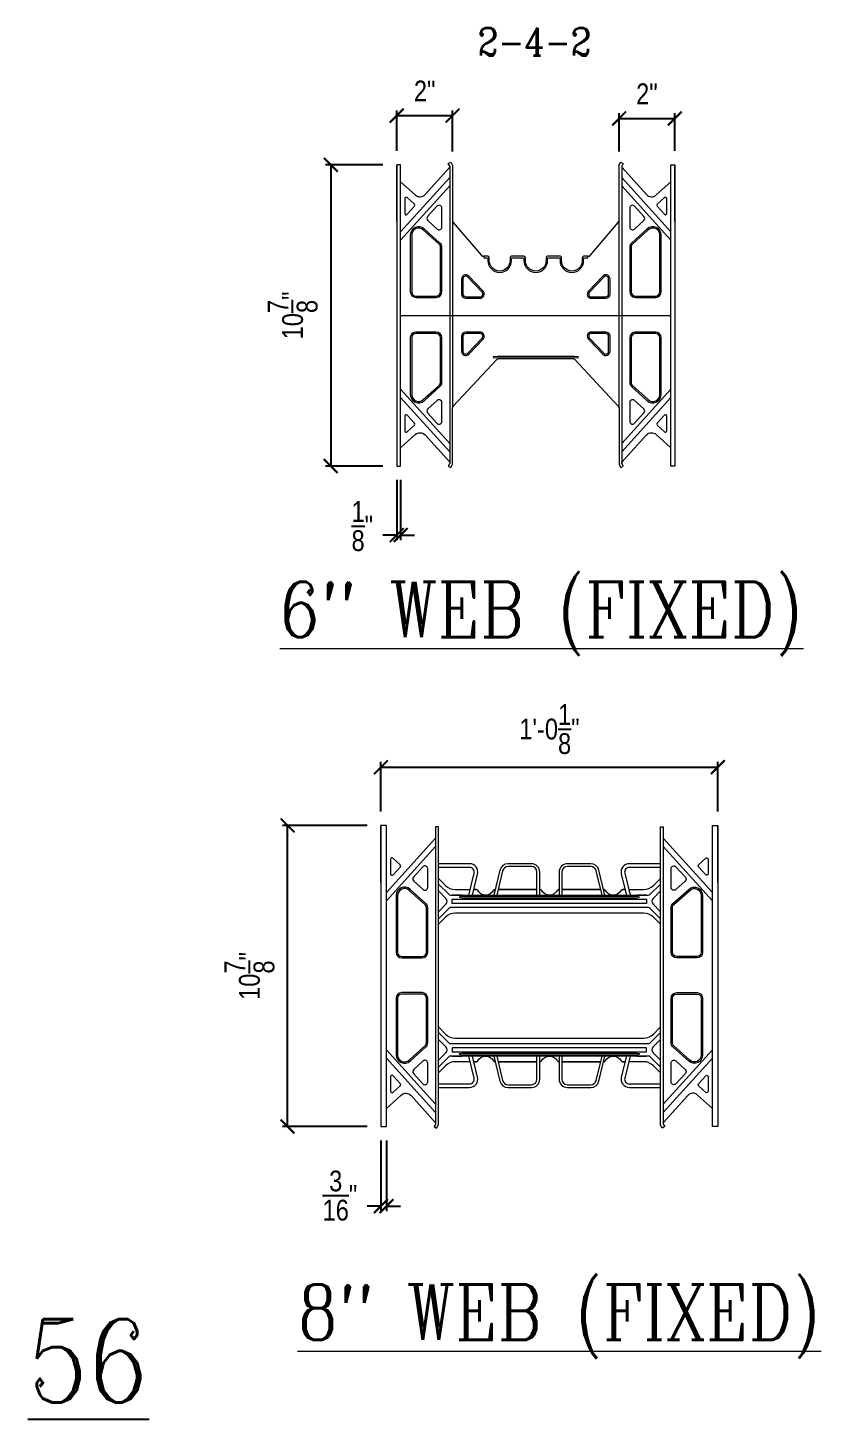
# Model space of a CAD drawing. Header units: inches. Extents: x -111.2 to -43.3, y 42.3 to 133.3.
# Drawn here: x -111.2 to -82.6, y 42.3 to 92.4 of the extents above; entities that cross this region are included whole.
import ezdxf

# ---------------------------------------------------------------- set-up
doc = ezdxf.new("R2010")
doc.units = ezdxf.units.IN
doc.header["$MEASUREMENT"] = 0
doc.layers.get('Defpoints').update_dxf_attribs({"color": 252})
doc.layers.add('DETAILS', color=7, linetype='Continuous', lineweight=13)
doc.layers.add('DIM', color=3, linetype='Continuous', lineweight=13)
doc.styles.add('ARCTEXT', font='arctext.shx', dxfattribs={"width": 0.85})
doc.styles.add('RomanC', font='romanc.shx', dxfattribs={"width": 0.85, "height": 5})
doc.dimstyles.new('ARCTEXT 1-1', dxfattribs={"dimscale": 0, "dimtxt": 1, "dimasz": 1, "dimexe": 0.1875, "dimexo": 1, "dimgap": 0.5, "dimtad": 1, "dimdec": 4, "dimzin": 3, "dimdsep": 46, "dimlunit": 4, "dimtxsty": 'ARCTEXT', "dimblk": 'ARCHTICK', "dimcen": 1, "dimclrd": 256, "dimclre": 256, "dimclrt": 256, "dimadec": 0, "dimazin": 0, "dimtfac": 1, "dimtdec": 4, "dimtofl": 0, "dimtmove": 2, "dimatfit": 3, "dimldrblk": 'arrow', "dimfxl": 0, "dimtolj": 1, "dimtzin": 0, "dimarcsym": 0})

# ---------------------------------------------------------------- blocks, each defined once
blk = doc.blocks.new('_ArchTick')
at = {"color": 0, "linetype": 'ByBlock', "const_width": 0.15}
blk.add_lwpolyline([(-0.5, -0.5), (0.5, 0.5)], dxfattribs=at)
blk = doc.blocks.new('*D223')
at = {"lineweight": -2}
for p, q in [((-98.396, 87.507), (-100.464, 87.507)), ((-100.276, 87.507), (-100.276, 76.657)), ((-98.396, 76.657), (-100.464, 76.657))]:
    blk.add_line(p, q, dxfattribs=at)
at = {"layer": 'Defpoints', "color": 0}
for p in [(-97.896, 87.507), (-100.276, 76.657), (-97.896, 76.657)]:
    blk.add_point(p, dxfattribs=at)
at = {"lineweight": -2, "xscale": 0.5, "yscale": 0.5, "zscale": 0.5}
for p, rotation in [((-100.276, 87.507), 90), ((-100.276, 76.657), 270)]:
    blk.add_blockref('_ArchTick', p, dxfattribs=dict(at, rotation=rotation))
at = {"insert": (-101.651, 82.082), "char_height": 0.75, "attachment_point": 5, "rotation": 90, "style": 'ARCTEXT'}
blk.add_mtext('\\A1;10{\\H1.000000x;\\S7/8;}"', dxfattribs=at)
blk = doc.blocks.new('arrow')
at = {"layer": 'DIM'}
blk.add_hatch(color=253, dxfattribs=at).paths.add_polyline_path([(-2, 0.5), (-2, -0.5), (0, 0)])
at = {"layer": 'DIM', "lineweight": 9}
for points in [[(-2, 0.98), (-2, 0.5), (-2.47, 0.62)], [(0.37, 0.09), (0, 0)], [(0.37, -0.09), (0, 0)], [(-2, -0.98), (-2, -0.5), (-2.47, -0.62)]]:
    blk.add_lwpolyline(points, dxfattribs=at)
at = {"layer": 'DIM', "lineweight": 15}
blk.add_lwpolyline([(0, 0), (-2, -0.5), (-2, 0.5), (0, 0)], dxfattribs=at)
blk = doc.blocks.new('*D224')
at = {"lineweight": -2}
for p, q in [((-97.896, 76.157), (-97.896, 73.982)), ((-97.758, 76.157), (-97.758, 73.982)), ((-97.896, 74.17), (-98.396, 74.17)), ((-97.758, 74.17), (-97.258, 74.17))]:
    blk.add_line(p, q, dxfattribs=at)
at = {"layer": 'Defpoints', "color": 0}
for p in [(-97.896, 76.657), (-97.758, 76.657), (-97.758, 74.17)]:
    blk.add_point(p, dxfattribs=at)
at = {"lineweight": -2, "xscale": 0.5, "yscale": 0.5, "zscale": 0.5}
blk.add_blockref('_ArchTick', (-97.896, 74.17), dxfattribs=at)
at = {"lineweight": -2, "xscale": 0.5, "yscale": 0.5, "zscale": 0.5, "rotation": 180}
blk.add_blockref('_ArchTick', (-97.758, 74.17), dxfattribs=at)
at = {"insert": (-99.138, 74.495), "char_height": 0.75, "attachment_point": 5, "style": 'ARCTEXT'}
blk.add_mtext('\\A1;{\\H1.000000x;\\S1/8;}"', dxfattribs=at)
blk = doc.blocks.new('*D225')
at = {"lineweight": -2}
for p, q in [((-97.896, 88.007), (-97.896, 89.467)), ((-97.896, 89.28), (-95.888, 89.28)), ((-95.888, 87.982), (-95.888, 89.467))]:
    blk.add_line(p, q, dxfattribs=at)
at = {"layer": 'Defpoints', "color": 0}
for p in [(-95.888, 89.28), (-97.896, 87.507), (-95.888, 87.482)]:
    blk.add_point(p, dxfattribs=at)
at = {"lineweight": -2, "xscale": 0.5, "yscale": 0.5, "zscale": 0.5, "rotation": 180}
blk.add_blockref('_ArchTick', (-97.896, 89.28), dxfattribs=at)
at = {"lineweight": -2, "xscale": 0.5, "yscale": 0.5, "zscale": 0.5}
blk.add_blockref('_ArchTick', (-95.888, 89.28), dxfattribs=at)
at = {"insert": (-96.892, 90.168), "char_height": 0.75, "attachment_point": 5, "style": 'ARCTEXT'}
blk.add_mtext('\\A1;2"', dxfattribs=at)
blk = doc.blocks.new('*D226')
at = {"lineweight": -2}
for p, q in [((-89.888, 87.982), (-89.888, 89.366)), ((-87.881, 88.007), (-87.881, 89.366)), ((-89.888, 89.178), (-87.881, 89.178))]:
    blk.add_line(p, q, dxfattribs=at)
at = {"layer": 'Defpoints', "color": 0}
for p in [(-87.881, 89.178), (-89.888, 87.482), (-87.881, 87.507)]:
    blk.add_point(p, dxfattribs=at)
at = {"lineweight": -2, "xscale": 0.5, "yscale": 0.5, "zscale": 0.5, "rotation": 180}
blk.add_blockref('_ArchTick', (-89.888, 89.178), dxfattribs=at)
at = {"lineweight": -2, "xscale": 0.5, "yscale": 0.5, "zscale": 0.5}
blk.add_blockref('_ArchTick', (-87.881, 89.178), dxfattribs=at)
at = {"insert": (-88.885, 90.066), "char_height": 0.75, "attachment_point": 5, "style": 'ARCTEXT'}
blk.add_mtext('\\A1;2"', dxfattribs=at)
blk = doc.blocks.new('*D243')
at = {"lineweight": -2}
for p, q in [((-98.966, 63.711), (-102.019, 63.711)), ((-101.832, 52.861), (-101.832, 63.711)), ((-98.966, 52.861), (-102.019, 52.861))]:
    blk.add_line(p, q, dxfattribs=at)
at = {"layer": 'Defpoints', "color": 0}
for p in [(-101.832, 63.711), (-98.466, 63.711), (-98.466, 52.861)]:
    blk.add_point(p, dxfattribs=at)
at = {"lineweight": -2, "xscale": 0.5, "yscale": 0.5, "zscale": 0.5}
for p, rotation in [((-101.832, 63.711), 90), ((-101.832, 52.861), 270)]:
    blk.add_blockref('_ArchTick', p, dxfattribs=dict(at, rotation=rotation))
at = {"insert": (-103.207, 58.286), "char_height": 0.75, "attachment_point": 5, "rotation": 90, "style": 'ARCTEXT'}
blk.add_mtext('\\A1;10{\\H1.000000x;\\S7/8;}"', dxfattribs=at)
blk = doc.blocks.new('*D244')
at = {"lineweight": -2}
for p, q in [((-98.466, 52.361), (-98.466, 49.808)), ((-98.266, 52.361), (-98.266, 49.808)), ((-98.466, 49.996), (-98.966, 49.996)), ((-98.266, 49.996), (-97.766, 49.996))]:
    blk.add_line(p, q, dxfattribs=at)
at = {"layer": 'Defpoints', "color": 0}
for p in [(-98.466, 52.861), (-98.266, 52.861), (-98.266, 49.996)]:
    blk.add_point(p, dxfattribs=at)
at = {"lineweight": -2, "xscale": 0.5, "yscale": 0.5, "zscale": 0.5}
blk.add_blockref('_ArchTick', (-98.466, 49.996), dxfattribs=at)
at = {"lineweight": -2, "xscale": 0.5, "yscale": 0.5, "zscale": 0.5, "rotation": 180}
blk.add_blockref('_ArchTick', (-98.266, 49.996), dxfattribs=at)
at = {"insert": (-99.945, 50.376), "char_height": 0.75, "attachment_point": 5, "style": 'ARCTEXT'}
blk.add_mtext('\\A1;{\\H1.000000x;\\S3/16;}"', dxfattribs=at)
blk = doc.blocks.new('*D245')
at = {"lineweight": -2}
for p, q in [((-98.466, 64.211), (-98.466, 65.995)), ((-98.466, 65.808), (-86.326, 65.808)), ((-86.326, 64.211), (-86.326, 65.995))]:
    blk.add_line(p, q, dxfattribs=at)
at = {"layer": 'Defpoints', "color": 0}
for p in [(-86.326, 65.808), (-98.466, 63.711), (-86.326, 63.711)]:
    blk.add_point(p, dxfattribs=at)
at = {"lineweight": -2, "xscale": 0.5, "yscale": 0.5, "zscale": 0.5, "rotation": 180}
blk.add_blockref('_ArchTick', (-98.466, 65.808), dxfattribs=at)
at = {"lineweight": -2, "xscale": 0.5, "yscale": 0.5, "zscale": 0.5}
blk.add_blockref('_ArchTick', (-86.326, 65.808), dxfattribs=at)
at = {"insert": (-92.396, 67.183), "char_height": 0.75, "attachment_point": 5, "style": 'ARCTEXT'}
blk.add_mtext('\\A1;1\'-0{\\H1.000000x;\\S1/8;}"', dxfattribs=at)

msp = doc.modelspace()

# ---------------------------------------------------------------- linework, layer by layer
at = {"layer": 'DETAILS', "color": 6, "lineweight": 20}
for points in [[(-97.89585, 87.50732), (-97.89585, 76.65732), (-97.75835, 76.65732), (-97.75835, 87.50732)], [(-87.88085, 87.50732), (-87.88085, 76.65732), (-88.01835, 76.65732), (-88.01835, 87.50732)], [(-98.46645, 63.71126), (-98.46645, 52.86126), (-98.26645, 52.86126), (-98.26645, 63.71126)], [(-86.32645, 63.71126), (-86.32645, 52.86126), (-86.52645, 52.86126), (-86.52645, 63.71126)], [(-94.34757, 61.39899), (-94.36574, 61.39899)], [(-92.8447, 61.39899), (-94.2447, 61.39899)], [(-92.7447, 61.39899), (-92.72653, 61.39899)], [(-92.04821, 61.39899), (-92.06638, 61.39899)], [(-91.94821, 61.39899), (-90.54821, 61.39899)], [(-90.44534, 61.39899), (-90.42717, 61.39899)], [(-92.39645, 61.04899), (-88.89582, 61.04899), (-88.89582, 60.89899), (-92.39645, 60.89899), (-95.89709, 60.89899), (-95.89709, 61.04899)], [(-92.39645, 55.54899), (-88.89582, 55.54899), (-88.89582, 55.69899), (-92.39645, 55.69899), (-95.89709, 55.69899), (-95.89709, 55.54899)], [(-94.34757, 55.19899), (-94.36574, 55.19899)], [(-92.8447, 55.19899), (-94.2447, 55.19899)], [(-92.7447, 55.19899), (-92.72653, 55.19899)], [(-92.04821, 55.19899), (-92.06638, 55.19899)], [(-91.94821, 55.19899), (-90.54821, 55.19899)], [(-90.44534, 55.19899), (-90.42717, 55.19899)]]:
    msp.add_lwpolyline(points, close=True, dxfattribs=at)
for points in [[(-97.89585, 85.46345), (-97.89585, 87.50732)], [(-95.98835, 87.45732), (-95.98835, 76.75957)], [(-89.78835, 87.45732), (-89.78835, 76.75957)], [(-87.88085, 85.46345), (-87.88085, 87.50732)], [(-95.98835, 87.04597), (-97.75835, 85.09096)], [(-95.98835, 86.74798), (-97.75835, 84.79297)], [(-89.78835, 87.04597), (-88.01835, 85.09096)], [(-89.78835, 86.74798), (-88.01835, 84.79297)], [(-97.75835, 82.08232), (-96.01335, 82.08232), (-92.88835, 82.07828), (-89.76335, 82.08232), (-88.01835, 82.08232)], [(-95.98835, 77.46666), (-97.75835, 79.42167)], [(-89.78835, 77.46666), (-88.01835, 79.42167)], [(-95.98835, 77.16867), (-97.75835, 79.12368)], [(-89.78835, 77.16867), (-88.01835, 79.12368)], [(-98.46645, 61.66739), (-98.46645, 63.71126)], [(-96.49645, 63.66126), (-96.49645, 52.96351)], [(-88.29645, 63.66126), (-88.29645, 52.96351)], [(-86.32645, 61.66739), (-86.32645, 63.71126)], [(-96.49645, 63.24991), (-98.26645, 61.2949)], [(-88.29645, 63.24991), (-86.52645, 61.2949)], [(-96.49645, 62.95192), (-98.26645, 60.99691)], [(-88.29645, 62.95192), (-86.52645, 60.99691)], [(-96.49645, 53.6706), (-98.26645, 55.62561)], [(-96.49645, 53.3726), (-98.26645, 55.32762)], [(-88.29645, 53.6706), (-86.52645, 55.62561)], [(-88.29645, 53.3726), (-86.52645, 55.32762)]]:
    msp.add_lwpolyline(points, dxfattribs=at)
for points in [[(-97.75835, 86.90083), (-97.22853, 86.42114, 0.41421356), (-96.87541, 86.43868), (-95.98835, 87.41846), (-95.98835, 87.45507, 0.1316525), (-95.99505, 87.48007), (-96.04074, 87.5592), (-95.95413, 87.6092), (-95.89505, 87.50686, -0.1316525), (-95.88835, 87.48186), (-95.88835, 85.50255), (-95.88835, 78.7409, -0.19891237), (-95.85906, 78.81161), (-94.30728, 80.48839, -0.19891237), (-94.20122, 80.53232), (-92.88835, 80.53232), (-91.57548, 80.53232, -0.19891237), (-91.46941, 80.48839), (-89.91764, 78.81161, -0.19891237), (-89.88835, 78.7409), (-89.88835, 85.50255), (-89.88835, 87.48186, -0.1316525), (-89.88165, 87.50686), (-89.82256, 87.6092), (-89.73596, 87.5592), (-89.78165, 87.48007, 0.1316525), (-89.78835, 87.45507), (-89.78835, 87.41846), (-88.90129, 86.43868, 0.41421356), (-88.54817, 86.42114), (-88.01835, 86.90083)], [(-95.88835, 85.50255, 0.19361452), (-95.86049, 85.4333), (-94.84286, 84.24307, 0.20422097), (-94.77073, 84.21232), (-94.76335, 84.21232), (-94.76335, 84.16232), (-94.66335, 84.16232, -0.41421356), (-94.61335, 84.11232), (-94.61335, 84.05732, 1), (-93.76335, 84.05732), (-93.76335, 84.11232, -0.41421356), (-93.71335, 84.16232), (-93.36335, 84.16232, -0.41421356), (-93.31335, 84.11232), (-93.31335, 84.05732, 0.41421356), (-92.88835, 83.63232, 0.41421356), (-92.46335, 84.05732), (-92.46335, 84.11232, -0.41421356), (-92.41335, 84.16232), (-92.06335, 84.16232, -0.41421356), (-92.01335, 84.11232), (-92.01335, 84.05732, 1), (-91.16335, 84.05732), (-91.16335, 84.11232, -0.41421356), (-91.11335, 84.16232), (-91.01335, 84.16232), (-91.01335, 84.21232), (-91.00597, 84.21232), (-91.16335, 84.21232, 0.41421356), (-91.21335, 84.16232), (-91.21335, 84.05732, -1), (-91.96335, 84.05732), (-91.96335, 84.16232, 0.41421356), (-92.01335, 84.21232), (-92.46335, 84.21232, 0.41421356), (-92.51335, 84.16232), (-92.51335, 84.05732, -0.41421356), (-92.88835, 83.68232, -0.41421356), (-93.26335, 84.05732), (-93.26335, 84.16232, 0.41421356), (-93.31335, 84.21232), (-93.76335, 84.21232, 0.41421356), (-93.81335, 84.16232), (-93.81335, 84.05732, -1), (-94.56335, 84.05732), (-94.56335, 84.16232, 0.41421356), (-94.61335, 84.21232), (-94.77073, 84.21232)], [(-91.00597, 84.21232, 0.20422097), (-90.93383, 84.24307), (-89.91621, 85.4333, 0.19361452), (-89.88835, 85.50255)], [(-97.75835, 77.31382), (-97.22853, 77.7935, -0.41421356), (-96.87541, 77.77596), (-95.98835, 76.79618), (-95.98835, 76.75957, -0.1316525), (-95.99505, 76.73457), (-96.04074, 76.65544), (-95.95413, 76.60544), (-95.89505, 76.70778, 0.1316525), (-95.88835, 76.73278), (-95.88835, 78.7409)], [(-89.88835, 78.7409), (-89.88835, 76.73278, 0.1316525), (-89.88165, 76.70778), (-89.82256, 76.60544), (-89.73596, 76.65544), (-89.78165, 76.73457, -0.1316525), (-89.78835, 76.75957), (-89.78835, 76.79618), (-88.90129, 77.77596, -0.41421356), (-88.54817, 77.7935), (-88.01835, 77.31382)], [(-98.26645, 53.51775), (-97.73663, 53.99744, -0.41421356), (-97.38352, 53.9799), (-96.49645, 53.00011), (-96.49645, 52.96351, -0.1316525), (-96.50315, 52.93851), (-96.54884, 52.85938), (-96.46224, 52.80938), (-96.40315, 52.91172, 0.1316525), (-96.39645, 52.93672), (-96.39645, 63.66126), (-96.49645, 63.66126)], [(-86.52645, 53.51775), (-87.05628, 53.99744, 0.41421356), (-87.40939, 53.9799), (-88.29645, 53.00011), (-88.29645, 52.96351, 0.1316525), (-88.28976, 52.93851), (-88.24407, 52.85938), (-88.33067, 52.80938), (-88.38976, 52.91172, -0.1316525), (-88.39645, 52.93672), (-88.39645, 63.66126), (-88.29645, 63.66126)], [(-95.16728, 61.19899), (-94.98411, 61.95867, 0.48533789), (-95.27575, 62.32899), (-96.39645, 62.32899)], [(-95.54709, 61.19899), (-95.64709, 61.19899), (-95.89709, 61.19899), (-95.30101, 61.19899), (-95.11049, 61.98914, 0.48533789), (-95.27575, 62.19899), (-96.39645, 62.19899)], [(-92.7447, 61.19899), (-92.7447, 62.02899, 0.41421356), (-93.0447, 62.32899), (-93.88707, 62.32899, 0.34649497), (-94.17871, 62.09931), (-94.39579, 61.19899)], [(-92.8447, 61.19899), (-92.8447, 62.02899, 0.41421356), (-93.0447, 62.22899), (-93.88707, 62.22899, 0.34649497), (-94.08149, 62.07587), (-94.29293, 61.19899)], [(-90.39712, 61.19899), (-90.6142, 62.09931, 0.34649497), (-90.90584, 62.32899), (-91.74821, 62.32899, 0.41421356), (-92.04821, 62.02899), (-92.04821, 61.19899)], [(-90.49998, 61.19899), (-90.71142, 62.07587, 0.34649497), (-90.90584, 62.22899), (-91.74821, 62.22899, 0.41421356), (-91.94821, 62.02899), (-91.94821, 61.19899)], [(-88.39645, 62.32899), (-89.51716, 62.32899, 0.48533789), (-89.8088, 61.95867), (-89.62563, 61.19899)], [(-88.39645, 62.19899), (-89.51716, 62.19899, 0.48533789), (-89.68242, 61.98914), (-89.4919, 61.19899), (-88.89582, 61.19899), (-89.14582, 61.19899), (-89.24582, 61.19899)], [(-96.39645, 61.79836), (-96.14353, 61.54543, 0.19891237), (-95.78998, 61.39899), (-95.25279, 61.39899)], [(-89.54012, 61.39899), (-89.00293, 61.39899, 0.19891237), (-88.64938, 61.54543), (-88.39645, 61.79836)], [(-96.39645, 61.59836), (-96.02638, 61.22828, 0.19891237), (-95.95567, 61.19899), (-92.39645, 61.19899, -0.27932207), (-92.68221, 61.37213, 0.27932207), (-92.72653, 61.39899)], [(-96.39645, 60.59962), (-96.12815, 60.86792, 0.41421356), (-96.12815, 61.08005), (-96.39645, 61.34836)], [(-94.36574, 61.39899, 0.27932207), (-94.41006, 61.37213, -0.60591838), (-94.98157, 61.37213, 0.27932207), (-95.02589, 61.39899), (-95.11906, 61.39899), (-95.02589, 61.39899)], [(-92.06638, 61.39899, 0.27932207), (-92.1107, 61.37213, -0.27932207), (-92.39645, 61.19899), (-88.83724, 61.19899, 0.19891237), (-88.76653, 61.22828), (-88.39645, 61.59836)], [(-89.76702, 61.39899), (-89.67385, 61.39899), (-89.76702, 61.39899, 0.27932207), (-89.81134, 61.37213, -0.60591838), (-90.38285, 61.37213, 0.27932207), (-90.42717, 61.39899)], [(-88.39645, 61.34836), (-88.66476, 61.08005, 0.41421356), (-88.66476, 60.86792), (-88.39645, 60.59962)], [(-88.39645, 60.34962), (-88.76653, 60.7197, 0.19891237), (-88.83724, 60.74899), (-92.39645, 60.74899), (-95.95567, 60.74899, 0.19891237), (-96.02638, 60.7197), (-96.39645, 60.34962)], [(-88.39645, 60.14962), (-88.64938, 60.40254, 0.19891237), (-89.00293, 60.54899), (-92.39645, 60.54899), (-95.78998, 60.54899, 0.19891237), (-96.14353, 60.40254), (-96.39645, 60.14962)], [(-96.39645, 56.44836), (-96.14353, 56.19543, 0.19891237), (-95.78998, 56.04899), (-92.39645, 56.04899), (-89.00293, 56.04899, 0.19891237), (-88.64938, 56.19543), (-88.39645, 56.44836)], [(-96.39645, 56.24836), (-96.02638, 55.87828, 0.19891237), (-95.95567, 55.84899), (-92.39645, 55.84899), (-88.83724, 55.84899, 0.19891237), (-88.76653, 55.87828), (-88.39645, 56.24836)], [(-96.39645, 55.24962), (-96.12815, 55.51792, 0.41421356), (-96.12815, 55.73005), (-96.39645, 55.99836)], [(-88.39645, 55.99836), (-88.66476, 55.73005, 0.41421356), (-88.66476, 55.51792), (-88.39645, 55.24962)], [(-92.72653, 55.19899, 0.27932207), (-92.68221, 55.22584, -0.27932207), (-92.39645, 55.39899), (-95.95567, 55.39899, 0.19891237), (-96.02638, 55.3697), (-96.39645, 54.99962)], [(-96.39645, 54.39899), (-95.27575, 54.39899, 0.48533789), (-95.11049, 54.60884), (-95.30101, 55.39899), (-95.89709, 55.39899), (-95.64709, 55.39899), (-95.54709, 55.39899)], [(-96.39645, 54.26899), (-95.27575, 54.26899, 0.48533789), (-94.98411, 54.63931), (-95.16728, 55.39899)], [(-95.25279, 55.19899), (-95.78998, 55.19899, 0.19891237), (-96.14353, 55.05254), (-96.39645, 54.79962)], [(-95.02589, 55.19899), (-95.11906, 55.19899), (-95.02589, 55.19899, 0.27932207), (-94.98157, 55.22584, -0.60591838), (-94.41006, 55.22584, 0.27932207), (-94.36574, 55.19899)], [(-94.39579, 55.39899), (-94.17871, 54.49867, 0.34649497), (-93.88707, 54.26899), (-93.0447, 54.26899, 0.41421356), (-92.7447, 54.56899), (-92.7447, 55.39899)], [(-94.29293, 55.39899), (-94.08149, 54.52211, 0.34649497), (-93.88707, 54.36899), (-93.0447, 54.36899, 0.41421356), (-92.8447, 54.56899), (-92.8447, 55.39899)], [(-88.39645, 54.99962), (-88.76653, 55.3697, 0.19891237), (-88.83724, 55.39899), (-92.39645, 55.39899, -0.27932207), (-92.1107, 55.22584, 0.27932207), (-92.06638, 55.19899)], [(-92.04821, 55.39899), (-92.04821, 54.56899, 0.41421356), (-91.74821, 54.26899), (-90.90584, 54.26899, 0.34649497), (-90.6142, 54.49867), (-90.39712, 55.39899)], [(-91.94821, 55.39899), (-91.94821, 54.56899, 0.41421356), (-91.74821, 54.36899), (-90.90584, 54.36899, 0.34649497), (-90.71142, 54.52211), (-90.49998, 55.39899)], [(-90.42717, 55.19899, 0.27932207), (-90.38285, 55.22584, -0.60591838), (-89.81134, 55.22584, 0.27932207), (-89.76702, 55.19899), (-89.67385, 55.19899), (-89.76702, 55.19899)], [(-89.62563, 55.39899), (-89.8088, 54.63931, 0.48533789), (-89.51716, 54.26899), (-88.39645, 54.26899)], [(-89.24582, 55.39899), (-89.14582, 55.39899), (-88.89582, 55.39899), (-89.4919, 55.39899), (-89.68242, 54.60884, 0.48533789), (-89.51716, 54.39899), (-88.39645, 54.39899)], [(-88.39645, 54.79962), (-88.64938, 55.05254, 0.19891237), (-89.00293, 55.19899), (-89.54012, 55.19899)]]:
    msp.add_lwpolyline(points, format="xyb", dxfattribs=at)
for points in [[(-97.52128, 85.7253), (-97.25797, 86.01613, 0.41421356), (-97.26148, 86.08676), (-97.52479, 86.32515, 0.65037948), (-97.60835, 86.28809), (-97.60835, 85.75886, 0.68627539)], [(-88.16835, 85.75886), (-88.16835, 86.28809, 0.65037948), (-88.25191, 86.32515), (-88.51522, 86.08676, 0.41421356), (-88.51873, 86.01613), (-88.25541, 85.7253, 0.68627539)], [(-96.77962, 85.50151), (-96.44046, 85.19444, 0.65037948), (-96.27335, 85.26858), (-96.27335, 85.95025, 0.68627539), (-96.44748, 86.01737), (-96.78664, 85.64276, 0.41421356)], [(-89.50335, 85.95025), (-89.50335, 85.26858, 0.65037948), (-89.33623, 85.19444), (-88.99707, 85.50151, 0.41421356), (-88.99006, 85.64276), (-89.32922, 86.01737, 0.68627539)], [(-97.40835, 84.98103), (-97.40835, 82.93232, 0.41421356), (-97.20835, 82.73232), (-96.47335, 82.73232, 0.41421356), (-96.27335, 82.93232), (-96.27335, 84.54102, 0.2118425), (-96.33912, 84.68928), (-96.907, 85.20343, 0.65037948)], [(-97.35835, 84.98103), (-97.35835, 82.93232, 0.41421356), (-97.20835, 82.78232), (-96.47335, 82.78232, 0.41421356), (-96.32335, 82.93232), (-96.32335, 84.54102, 0.2118425), (-96.37267, 84.65222), (-96.94056, 85.16636, 0.65037948)], [(-88.8697, 85.20343), (-89.43758, 84.68928, 0.2118425), (-89.50335, 84.54102), (-89.50335, 82.93232, 0.41421356), (-89.30335, 82.73232), (-88.56835, 82.73232, 0.41421356), (-88.36835, 82.93232), (-88.36835, 84.98103, 0.65037948)], [(-88.83614, 85.16636), (-89.40402, 84.65222, 0.2118425), (-89.45335, 84.54102), (-89.45335, 82.93232, 0.41421356), (-89.30335, 82.78232), (-88.56835, 82.78232, 0.41421356), (-88.41835, 82.93232), (-88.41835, 84.98103, 0.65037948)], [(-95.41335, 82.70232), (-94.89397, 82.70232, 0.66082475), (-94.78576, 82.9562), (-95.30514, 83.49722, 0.67558283), (-95.56335, 83.39334), (-95.56335, 82.85232, 0.41421356)], [(-95.41335, 82.75232), (-94.89397, 82.75232, 0.66082475), (-94.82183, 82.92157), (-95.34121, 83.4626, 0.67558283), (-95.51335, 83.39334), (-95.51335, 82.85232, 0.41421356)], [(-90.21335, 82.85232), (-90.21335, 83.39334, 0.67558283), (-90.47156, 83.49722), (-90.99094, 82.9562, 0.66082475), (-90.88273, 82.70232), (-90.36335, 82.70232, 0.41421356)], [(-90.26335, 82.85232), (-90.26335, 83.39334, 0.67558283), (-90.43549, 83.4626), (-90.95487, 82.92157, 0.66082475), (-90.88273, 82.75232), (-90.36335, 82.75232, 0.41421356)], [(-96.907, 79.01121), (-96.33912, 79.52536, 0.2118425), (-96.27335, 79.67362), (-96.27335, 81.28232, 0.41421356), (-96.47335, 81.48232), (-97.20835, 81.48232, 0.41421356), (-97.40835, 81.28232), (-97.40835, 79.23361, 0.65037948)], [(-96.94056, 79.04828), (-96.37267, 79.56242, 0.2118425), (-96.32335, 79.67362), (-96.32335, 81.28232, 0.41421356), (-96.47335, 81.43232), (-97.20835, 81.43232, 0.41421356), (-97.35835, 81.28232), (-97.35835, 79.23361, 0.65037948)], [(-95.56335, 81.33232), (-95.56335, 80.7913, 0.67558283), (-95.30514, 80.68742), (-94.78576, 81.22844, 0.66082475), (-94.89397, 81.48232), (-95.41335, 81.48232, 0.41421356)], [(-95.51335, 81.33232), (-95.51335, 80.7913, 0.67558283), (-95.34121, 80.72204), (-94.82183, 81.26307, 0.66082475), (-94.89397, 81.43232), (-95.41335, 81.43232, 0.41421356)], [(-90.36335, 81.48232), (-90.88273, 81.48232, 0.66082475), (-90.99094, 81.22844), (-90.47156, 80.68742, 0.67558283), (-90.21335, 80.7913), (-90.21335, 81.33232, 0.41421356)], [(-90.36335, 81.43232), (-90.88273, 81.43232, 0.66082475), (-90.95487, 81.26307), (-90.43549, 80.72204, 0.67558283), (-90.26335, 80.7913), (-90.26335, 81.33232, 0.41421356)], [(-88.36835, 79.23361), (-88.36835, 81.28232, 0.41421356), (-88.56835, 81.48232), (-89.30335, 81.48232, 0.41421356), (-89.50335, 81.28232), (-89.50335, 79.67362, 0.2118425), (-89.43758, 79.52536), (-88.8697, 79.01121, 0.65037948)], [(-88.41835, 79.23361), (-88.41835, 81.28232, 0.41421356), (-88.56835, 81.43232), (-89.30335, 81.43232, 0.41421356), (-89.45335, 81.28232), (-89.45335, 79.67362, 0.2118425), (-89.40402, 79.56242), (-88.83614, 79.04828, 0.65037948)], [(-94.41473, 80.58724, 0.87836855), (-94.41473, 80.5674), (-94.25862, 80.55232), (-92.88835, 80.55232), (-91.51808, 80.55232), (-91.36197, 80.5674, 0.87836855), (-91.36197, 80.58724), (-91.51808, 80.60232), (-92.88835, 80.60232), (-94.25862, 80.60232)], [(-96.27335, 78.26439), (-96.27335, 78.94607, 0.65037948), (-96.44046, 79.0202), (-96.77962, 78.71313, 0.41421356), (-96.78664, 78.57189), (-96.44748, 78.19728, 0.68627539)], [(-89.32922, 78.19728), (-88.99006, 78.57189, 0.41421356), (-88.99707, 78.71313), (-89.33623, 79.0202, 0.65037948), (-89.50335, 78.94607), (-89.50335, 78.26439, 0.68627539)], [(-97.60835, 78.45579), (-97.60835, 77.92656, 0.65037948), (-97.52479, 77.88949), (-97.26148, 78.12788, 0.41421356), (-97.25797, 78.19851), (-97.52128, 78.48934, 0.68627539)], [(-88.25191, 77.88949, 0.65037948), (-88.16835, 77.92656), (-88.16835, 78.45579, 0.68627539), (-88.25541, 78.48934), (-88.51873, 78.19851, 0.41421356), (-88.51522, 78.12788)], [(-98.02939, 61.92924), (-97.76608, 62.22007, 0.41421356), (-97.76958, 62.29069), (-98.0329, 62.52909, 0.65037948), (-98.11645, 62.49202), (-98.11645, 61.96279, 0.68627539)], [(-97.28773, 61.70545), (-96.94857, 61.39838, 0.65037948), (-96.78145, 61.47251), (-96.78145, 62.15419, 0.68627539), (-96.95559, 62.2213), (-97.29475, 61.84669, 0.41421356)], [(-87.50518, 61.70545), (-87.84434, 61.39838, -0.65037948), (-88.01145, 61.47251), (-88.01145, 62.15419, -0.68627539), (-87.83732, 62.2213), (-87.49816, 61.84669, -0.41421356)], [(-86.76352, 61.92924), (-87.02683, 62.22007, -0.41421356), (-87.02333, 62.29069), (-86.76001, 62.52909, -0.65037948), (-86.67645, 62.49202), (-86.67645, 61.96279, -0.68627539)], [(-97.91645, 61.18497), (-97.91645, 59.13626, 0.41421356), (-97.71645, 58.93626), (-96.98145, 58.93626, 0.41421356), (-96.78145, 59.13626), (-96.78145, 60.74496, 0.2118425), (-96.84722, 60.89322), (-97.41511, 61.40736, 0.65037948)], [(-97.86645, 61.18497), (-97.86645, 59.13626, 0.41421356), (-97.71645, 58.98626), (-96.98145, 58.98626, 0.41421356), (-96.83145, 59.13626), (-96.83145, 60.74496, 0.2118425), (-96.88078, 60.85616), (-97.44867, 61.3703, 0.65037948)], [(-86.87645, 61.18497), (-86.87645, 59.13626, -0.41421356), (-87.07645, 58.93626), (-87.81145, 58.93626, -0.41421356), (-88.01145, 59.13626), (-88.01145, 60.74496, -0.2118425), (-87.94569, 60.89322), (-87.3778, 61.40736, -0.65037948)], [(-86.92645, 61.18497), (-86.92645, 59.13626, -0.41421356), (-87.07645, 58.98626), (-87.81145, 58.98626, -0.41421356), (-87.96145, 59.13626), (-87.96145, 60.74496, -0.2118425), (-87.91213, 60.85616), (-87.34424, 61.3703, -0.65037948)], [(-92.39645, 61.14899), (-95.54709, 61.14899), (-95.64481, 61.1269, 0.78077641), (-95.64481, 61.12108), (-95.54709, 61.09899), (-92.39645, 61.09899), (-89.24582, 61.09899), (-89.1481, 61.12108, 0.78077641), (-89.1481, 61.1269), (-89.24582, 61.14899)], [(-97.41511, 55.21515), (-96.84722, 55.72929, 0.2118425), (-96.78145, 55.87756), (-96.78145, 57.48626, 0.41421356), (-96.98145, 57.68626), (-97.71645, 57.68626, 0.41421356), (-97.91645, 57.48626), (-97.91645, 55.43755, 0.65037948)], [(-87.3778, 55.21515), (-87.94569, 55.72929, -0.2118425), (-88.01145, 55.87756), (-88.01145, 57.48626, -0.41421356), (-87.81145, 57.68626), (-87.07645, 57.68626, -0.41421356), (-86.87645, 57.48626), (-86.87645, 55.43755, -0.65037948)], [(-97.44867, 55.25222), (-96.88078, 55.76636, 0.2118425), (-96.83145, 55.87756), (-96.83145, 57.48626, 0.41421356), (-96.98145, 57.63626), (-97.71645, 57.63626, 0.41421356), (-97.86645, 57.48626), (-97.86645, 55.43755, 0.65037948)], [(-87.34424, 55.25222), (-87.91213, 55.76636, -0.2118425), (-87.96145, 55.87756), (-87.96145, 57.48626, -0.41421356), (-87.81145, 57.63626), (-87.07645, 57.63626, -0.41421356), (-86.92645, 57.48626), (-86.92645, 55.43755, -0.65037948)], [(-96.78145, 54.46833), (-96.78145, 55.15, 0.65037948), (-96.94857, 55.22413), (-97.28773, 54.91707, 0.41421356), (-97.29475, 54.77582), (-96.95559, 54.40121, 0.68627539)], [(-92.39645, 55.44899), (-89.24582, 55.44899), (-89.1481, 55.47108, 0.78077641), (-89.1481, 55.4769), (-89.24582, 55.49899), (-92.39645, 55.49899), (-95.54709, 55.49899), (-95.64481, 55.4769, 0.78077641), (-95.64481, 55.47108), (-95.54709, 55.44899)], [(-88.01145, 54.46833), (-88.01145, 55.15, -0.65037948), (-87.84434, 55.22413), (-87.50518, 54.91707, -0.41421356), (-87.49816, 54.77582), (-87.83732, 54.40121, -0.68627539)], [(-98.11645, 54.65972), (-98.11645, 54.13049, 0.65037948), (-98.0329, 54.09343), (-97.76958, 54.33182, 0.41421356), (-97.76608, 54.40245), (-98.02939, 54.69328, 0.68627539)], [(-86.67645, 54.65972), (-86.67645, 54.13049, -0.65037948), (-86.76001, 54.09343), (-87.02333, 54.33182, -0.41421356), (-87.02683, 54.40245), (-86.76352, 54.69328, -0.68627539)]]:
    msp.add_lwpolyline(points, format="xyb", close=True, dxfattribs=at)

# ---------------------------------------------------------------- texts
at = {"layer": 'Defpoints', "insert": (-109.00294, 45.91989), "char_height": 3, "width": 90.08, "attachment_point": 2, "style": 'RomanC'}
msp.add_mtext('{\\L56\\P}\\P            ', dxfattribs=at)
at = {"layer": 'DIM', "width": 90.08, "attachment_point": 2, "style": 'RomanC'}
for s, insert, char_height in [('2-4-2', (-92.93376, 92.44334), 1), ('{\\L6" WEB (FIXED)}', (-92.67652, 72.48941), 2), ('{\\L8" WEB (FIXED)}', (-92.04135, 47.17544), 2)]:
    msp.add_mtext(s, dxfattribs=dict(at, insert=insert, char_height=char_height))

# ---------------------------------------------------------------- dimensions: what is measured, and where the dimension line sits
at = {"ltscale": 0.15}
for base, p1, p2, picture, middle in [((-95.88835, 89.27979), (-97.89585, 87.50732), (-95.88835, 87.48186), '*D225', (-96.8921, 90.16772)), ((-87.88085, 89.17835), (-89.88835, 87.48186), (-87.88085, 87.50732), '*D226', (-88.8846, 90.06628)), ((-86.32645, 65.80764), (-98.46645, 63.71126), (-86.32645, 63.71126), '*D245', (-92.39645, 67.18264))]:
    dim = msp.add_linear_dim(base=base, p1=p1, p2=p2, dimstyle='ARCTEXT 1-1', override={"dimscale": 1, "dimtxt": 0.75, "dimasz": 0.5, "dimexo": 0.5}, dxfattribs=at)
    dim.commit()
    dim.dimension.update_dxf_attribs({"geometry": picture, "text_midpoint": middle})
for base, p1, p2, picture, middle in [((-100.27602, 76.65732), (-97.89585, 87.50732), (-97.89585, 76.65732), '*D223', (-101.65102, 82.08232)), ((-101.83177, 63.71126), (-98.46645, 52.86126), (-98.46645, 63.71126), '*D243', (-103.20677, 58.28626))]:
    dim = msp.add_linear_dim(base=base, p1=p1, p2=p2, angle=90, dimstyle='ARCTEXT 1-1', override={"dimscale": 1, "dimtxt": 0.75, "dimasz": 0.5, "dimexo": 0.5}, dxfattribs=at)
    dim.commit()
    dim.dimension.update_dxf_attribs({"geometry": picture, "text_midpoint": middle})
for base, p1, p2, picture, middle in [((-97.75835, 74.16996), (-97.89585, 76.65732), (-97.75835, 76.65732), '*D224', (-99.13778, 74.49502)), ((-98.26645, 49.99574), (-98.46645, 52.86126), (-98.26645, 52.86126), '*D244', (-99.94541, 50.37645))]:
    dim = msp.add_linear_dim(base=base, p1=p1, p2=p2, dimstyle='ARCTEXT 1-1', override={"dimscale": 1, "dimtxt": 0.75, "dimasz": 0.5, "dimexo": 0.5}, dxfattribs=at)
    dim.commit()
    dim.dimension.update_dxf_attribs({"geometry": picture, "text_midpoint": middle, "dimtype": 160})

doc.saveas('drawing.dxf')
